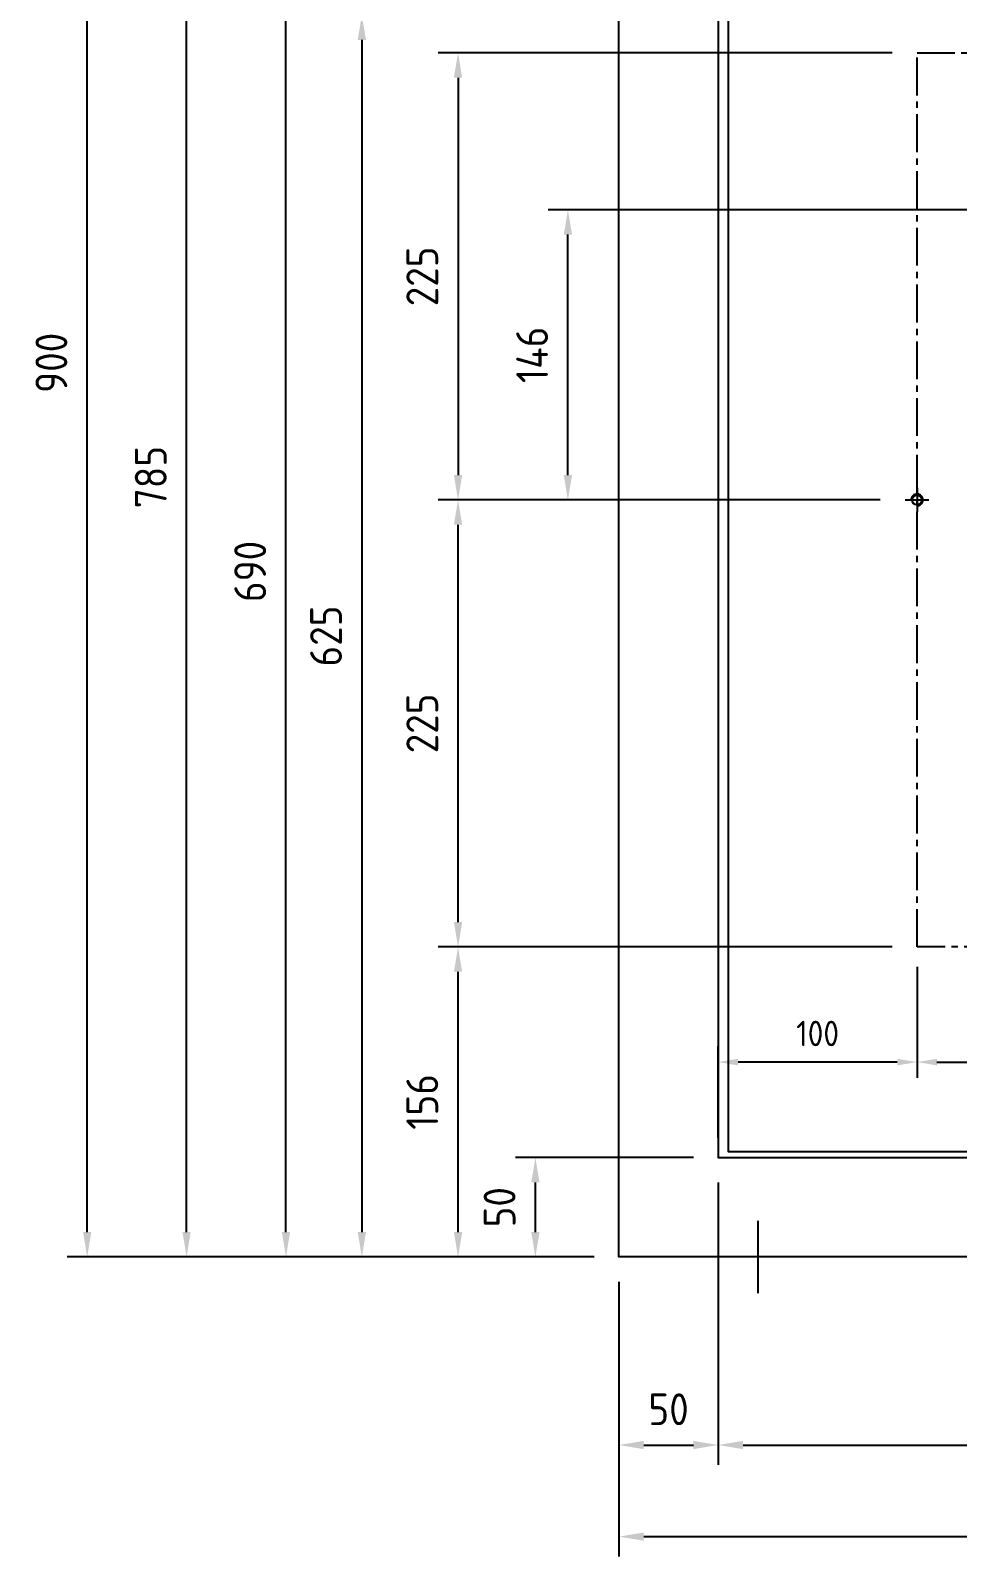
# Model space of a CAD drawing. Header units: millimetres. Extents: x 24815 to 36799, y -9299 to 5469.
# Drawn here: x 27235 to 27701, y 2016 to 2784 of the extents above; entities that cross this region are included whole.
import ezdxf

# ---------------------------------------------------------------- set-up
doc = ezdxf.new("R2010")
doc.units = ezdxf.units.MM
for name, pattern in [('CENTER', [50.8, 31.75, -6.35, 6.35, -6.35]), ('CENTER2', [28.575, 19.05, -3.175, 3.175, -3.175]), ('CENTERX2', [101.6, 63.5, -12.7, 12.7, -12.7])]:
    doc.linetypes.add(name, pattern=pattern)
doc.layers.add('CENTER', color=1, linetype='CENTER')
doc.styles.get("Standard").update_dxf_attribs({"font": 'ISOCP.SHX', "bigfont": 'WHGTXT.SHX'})
doc.dimstyles.new('PS-4', dxfattribs={"dimscale": 4, "dimtxt": 3.2, "dimasz": 2.5, "dimexe": 2, "dimexo": 2.5, "dimgap": 2, "dimtad": 1, "dimtoh": 1, "dimrnd": 0.05, "dimzin": 12, "dimdsep": 46, "dimtxsty": 'Standard', "dimcen": 0, "dimclrt": 2, "dimazin": 3, "dimtfac": 1, "dimtofl": 0, "dimtmove": 0, "dimatfit": 3, "dimfxl": 0, "dimtolj": 1, "dimtzin": 0, "dimarcsym": 0})
doc.dimstyles.new('PS-5', dxfattribs={"dimscale": 5, "dimtxt": 3.2, "dimasz": 2.5, "dimexe": 2, "dimexo": 2.5, "dimgap": 2, "dimtad": 1, "dimtoh": 1, "dimrnd": 0.05, "dimzin": 12, "dimdsep": 46, "dimtxsty": 'Standard', "dimcen": 0, "dimclrt": 2, "dimazin": 3, "dimtfac": 1, "dimtofl": 0, "dimtmove": 0, "dimatfit": 3, "dimfxl": 0, "dimtolj": 1, "dimtzin": 0, "dimarcsym": 0})

# ---------------------------------------------------------------- blocks, each defined once
blk = doc.blocks.new('ARQWA')
blk.add_circle((-6604.16, -8597.57), 2.46)
at = {"color": 3}
blk.add_arc((-6604.16, -8597.57), 3, 280, 190, dxfattribs=at)
at = {"layer": 'CENTER'}
for p, q in [((-6604.16, -8591.57), (-6604.16, -8603.57)), ((-6610.16, -8597.57), (-6598.16, -8597.57))]:
    blk.add_line(p, q, dxfattribs=at)
blk = doc.blocks.new('*D237')
at = {"color": 0, "lineweight": -2}
for p, q in [((27568.6, 2216.31), (27479.1, 2216.31)), ((27489.1, 2178.81), (27489.1, 2203.81)), ((27518.6, 2166.31), (27479.1, 2166.31))]:
    blk.add_line(p, q, dxfattribs=at)
at = {"color": 0}
for points in [[(27487.02, 2203.81), (27491.18, 2203.81), (27489.1, 2216.31)], [(27487.02, 2178.81), (27491.18, 2178.81), (27489.1, 2166.31)]]:
    blk.add_solid(points, dxfattribs=at)
at = {"layer": 'Defpoints', "color": 0}
for p in [(27489.1, 2216.31), (27581.1, 2216.31), (27531.1, 2166.31)]:
    blk.add_point(p, dxfattribs=at)
at = {"color": 2, "insert": (27471.1, 2191.31), "char_height": 16, "attachment_point": 5, "rotation": 90}
blk.add_mtext('\\A1;50', dxfattribs=at)
blk = doc.blocks.new('*D238')
at = {"color": 0, "lineweight": -2}
for p, q in [((27668.6, 2322.31), (27440.2, 2322.31)), ((27450.2, 2178.81), (27450.2, 2309.81)), ((27518.6, 2166.31), (27440.2, 2166.31))]:
    blk.add_line(p, q, dxfattribs=at)
at = {"color": 0}
for points in [[(27448.11, 2309.81), (27452.28, 2309.81), (27450.2, 2322.31)], [(27448.11, 2178.81), (27452.28, 2178.81), (27450.2, 2166.31)]]:
    blk.add_solid(points, dxfattribs=at)
at = {"layer": 'Defpoints', "color": 0}
for p in [(27450.2, 2322.31), (27681.1, 2322.31), (27531.1, 2166.31)]:
    blk.add_point(p, dxfattribs=at)
at = {"color": 2, "insert": (27432.2, 2244.31), "char_height": 16, "attachment_point": 5, "rotation": 90}
blk.add_mtext('\\A1;156', dxfattribs=at)
blk = doc.blocks.new('*D407')
at = {"color": 0, "lineweight": -2}
for p, q in [((27612.6, 2547.31), (27440.2, 2547.31)), ((27450.2, 2334.81), (27450.2, 2534.81)), ((27668.6, 2322.31), (27440.2, 2322.31))]:
    blk.add_line(p, q, dxfattribs=at)
at = {"color": 0}
for points in [[(27448.11, 2534.81), (27452.28, 2534.81), (27450.2, 2547.31)], [(27448.11, 2334.81), (27452.28, 2334.81), (27450.2, 2322.31)]]:
    blk.add_solid(points, dxfattribs=at)
at = {"layer": 'Defpoints', "color": 0}
for p in [(27450.2, 2547.31), (27625.1, 2547.31), (27681.1, 2322.31)]:
    blk.add_point(p, dxfattribs=at)
at = {"color": 2, "insert": (27432.2, 2434.81), "char_height": 16, "attachment_point": 5, "rotation": 90}
blk.add_mtext('\\A1;225', dxfattribs=at)
blk = doc.blocks.new('*D408')
at = {"color": 0, "lineweight": -2}
for p, q in [((27726.37, 2856.31), (27353.63, 2856.31)), ((27363.63, 2178.81), (27363.63, 2843.81)), ((27518.6, 2166.31), (27353.63, 2166.31))]:
    blk.add_line(p, q, dxfattribs=at)
at = {"color": 0}
for points in [[(27361.55, 2843.81), (27365.72, 2843.81), (27363.63, 2856.31)], [(27361.55, 2178.81), (27365.72, 2178.81), (27363.63, 2166.31)]]:
    blk.add_solid(points, dxfattribs=at)
at = {"layer": 'Defpoints', "color": 0}
for p in [(27363.63, 2856.31), (27738.87, 2856.31), (27531.1, 2166.31)]:
    blk.add_point(p, dxfattribs=at)
at = {"color": 2, "insert": (27345.63, 2511.31), "char_height": 16, "attachment_point": 5, "rotation": 90}
blk.add_mtext('\\A1;690', dxfattribs=at)
blk = doc.blocks.new('*D239')
at = {"color": 0, "lineweight": -2}
for p, q in [((27834.09, 2951.31), (27303.63, 2951.31)), ((27313.63, 2178.81), (27313.63, 2938.81)), ((27518.6, 2166.31), (27303.63, 2166.31))]:
    blk.add_line(p, q, dxfattribs=at)
at = {"color": 0}
for points in [[(27311.55, 2938.81), (27315.72, 2938.81), (27313.63, 2951.31)], [(27311.55, 2178.81), (27315.72, 2178.81), (27313.63, 2166.31)]]:
    blk.add_solid(points, dxfattribs=at)
at = {"layer": 'Defpoints', "color": 0}
for p in [(27313.63, 2951.31), (27846.59, 2951.31), (27531.1, 2166.31)]:
    blk.add_point(p, dxfattribs=at)
at = {"color": 2, "insert": (27295.63, 2558.81), "char_height": 16, "attachment_point": 5, "rotation": 90}
blk.add_mtext('\\A1;785', dxfattribs=at)
blk = doc.blocks.new('*D240')
at = {"color": 0, "lineweight": -2}
for p, q in [((27518.6, 3066.31), (27253.63, 3066.31)), ((27263.63, 2178.81), (27263.63, 3053.81)), ((27518.6, 2166.31), (27253.63, 2166.31))]:
    blk.add_line(p, q, dxfattribs=at)
at = {"color": 0}
for points in [[(27261.55, 3053.81), (27265.72, 3053.81), (27263.63, 3066.31)], [(27261.55, 2178.81), (27265.72, 2178.81), (27263.63, 2166.31)]]:
    blk.add_solid(points, dxfattribs=at)
at = {"layer": 'Defpoints', "color": 0}
for p in [(27263.63, 3066.31), (27531.1, 3066.31), (27531.1, 2166.31)]:
    blk.add_point(p, dxfattribs=at)
at = {"color": 2, "insert": (27245.63, 2616.31), "char_height": 16, "attachment_point": 5, "rotation": 90}
blk.add_mtext('\\A1;900', dxfattribs=at)
blk = doc.blocks.new('*D409')
at = {"color": 0, "lineweight": -2}
for p, q in [((27668.6, 2772.31), (27440.2, 2772.31)), ((27450.2, 2759.81), (27450.2, 2559.81)), ((27612.6, 2547.31), (27440.2, 2547.31))]:
    blk.add_line(p, q, dxfattribs=at)
at = {"color": 0}
for points in [[(27448.11, 2759.81), (27452.28, 2759.81), (27450.2, 2772.31)], [(27448.11, 2559.81), (27452.28, 2559.81), (27450.2, 2547.31)]]:
    blk.add_solid(points, dxfattribs=at)
at = {"layer": 'Defpoints', "color": 0}
for p in [(27681.1, 2772.31), (27450.2, 2547.31), (27625.1, 2547.31)]:
    blk.add_point(p, dxfattribs=at)
at = {"color": 2, "insert": (27432.2, 2659.81), "char_height": 16, "attachment_point": 5, "rotation": 90}
blk.add_mtext('\\A1;225', dxfattribs=at)
blk = doc.blocks.new('*D243')
at = {"color": 0, "lineweight": -2}
for p, q in [((27723.6, 2693.31), (27495.46, 2693.31)), ((27505.46, 2559.81), (27505.46, 2680.81)), ((27662.6, 2547.31), (27495.46, 2547.31))]:
    blk.add_line(p, q, dxfattribs=at)
at = {"color": 0}
for points in [[(27503.37, 2680.81), (27507.54, 2680.81), (27505.46, 2693.31)], [(27503.37, 2559.81), (27507.54, 2559.81), (27505.46, 2547.31)]]:
    blk.add_solid(points, dxfattribs=at)
at = {"layer": 'Defpoints', "color": 0}
for p in [(27505.46, 2693.31), (27736.1, 2693.31), (27675.1, 2547.31)]:
    blk.add_point(p, dxfattribs=at)
at = {"color": 2, "insert": (27487.46, 2620.31), "char_height": 16, "attachment_point": 5, "rotation": 90}
blk.add_mtext('\\A1;146', dxfattribs=at)
blk = doc.blocks.new('*D244')
at = {"color": 0, "lineweight": -2}
for p, q in [((27681.1, 2312.31), (27681.1, 2256.37)), ((27581.1, 2226.31), (27581.1, 2272.37)), ((27671.1, 2264.37), (27591.1, 2264.37))]:
    blk.add_line(p, q, dxfattribs=at)
at = {"color": 0}
for points in [[(27591.1, 2266.03), (27591.1, 2262.7), (27581.1, 2264.37)], [(27671.1, 2266.03), (27671.1, 2262.7), (27681.1, 2264.37)]]:
    blk.add_solid(points, dxfattribs=at)
at = {"layer": 'Defpoints', "color": 0}
for p in [(27681.1, 2322.31), (27581.1, 2264.37), (27581.1, 2216.31)]:
    blk.add_point(p, dxfattribs=at)
at = {"color": 2, "insert": (27631.1, 2278.77), "char_height": 12.8, "attachment_point": 5}
blk.add_mtext('\\A1;100', dxfattribs=at)
blk = doc.blocks.new('*D245')
at = {"color": 0, "lineweight": -2}
for p, q in [((27681.1, 2312.31), (27681.1, 2256.37)), ((27756.1, 2306.31), (27756.1, 2256.37)), ((27691.1, 2264.37), (27746.1, 2264.37))]:
    blk.add_line(p, q, dxfattribs=at)
at = {"color": 0}
for points in [[(27691.1, 2266.03), (27691.1, 2262.7), (27681.1, 2264.37)], [(27746.1, 2266.03), (27746.1, 2262.7), (27756.1, 2264.37)]]:
    blk.add_solid(points, dxfattribs=at)
at = {"layer": 'Defpoints', "color": 0}
for p in [(27681.1, 2322.31), (27756.1, 2316.31), (27756.1, 2264.37)]:
    blk.add_point(p, dxfattribs=at)
at = {"color": 2, "insert": (27718.6, 2278.77), "char_height": 12.8, "attachment_point": 5}
blk.add_mtext('\\A1;75', dxfattribs=at)
blk = doc.blocks.new('*D249')
at = {"color": 0, "lineweight": -2}
for p, q in [((27581.1, 2203.81), (27581.1, 2061.63)), ((27531.1, 2153.81), (27531.1, 2061.63)), ((27543.6, 2071.63), (27568.6, 2071.63))]:
    blk.add_line(p, q, dxfattribs=at)
at = {"color": 0}
for points in [[(27543.6, 2073.72), (27543.6, 2069.55), (27531.1, 2071.63)], [(27568.6, 2073.72), (27568.6, 2069.55), (27581.1, 2071.63)]]:
    blk.add_solid(points, dxfattribs=at)
at = {"layer": 'Defpoints', "color": 0}
for p in [(27581.1, 2216.31), (27531.1, 2166.31), (27581.1, 2071.63)]:
    blk.add_point(p, dxfattribs=at)
at = {"color": 2, "insert": (27556.1, 2089.63), "char_height": 16, "attachment_point": 5}
blk.add_mtext('\\A1;50', dxfattribs=at)
blk = doc.blocks.new('*D250')
at = {"color": 0, "lineweight": -2}
for p, q in [((27581.1, 2203.81), (27581.1, 2061.63)), ((28281.1, 2203.81), (28281.1, 2061.63)), ((27593.6, 2071.63), (28268.6, 2071.63))]:
    blk.add_line(p, q, dxfattribs=at)
at = {"color": 0}
for points in [[(27593.6, 2073.72), (27593.6, 2069.55), (27581.1, 2071.63)], [(28268.6, 2073.72), (28268.6, 2069.55), (28281.1, 2071.63)]]:
    blk.add_solid(points, dxfattribs=at)
at = {"layer": 'Defpoints', "color": 0}
for p in [(27581.1, 2216.31), (28281.1, 2216.31), (28281.1, 2071.63)]:
    blk.add_point(p, dxfattribs=at)
at = {"color": 2, "insert": (27931.1, 2089.63), "char_height": 16, "attachment_point": 5}
blk.add_mtext('\\A1;700', dxfattribs=at)
blk = doc.blocks.new('*D251')
at = {"color": 0, "lineweight": -2}
for p, q in [((27531.1, 2153.81), (27531.1, 2015.54)), ((28331.1, 2153.81), (28331.1, 2015.54)), ((27543.6, 2025.54), (28318.6, 2025.54))]:
    blk.add_line(p, q, dxfattribs=at)
at = {"color": 0}
for points in [[(27543.6, 2027.62), (27543.6, 2023.46), (27531.1, 2025.54)], [(28318.6, 2027.62), (28318.6, 2023.46), (28331.1, 2025.54)]]:
    blk.add_solid(points, dxfattribs=at)
at = {"layer": 'Defpoints', "color": 0}
for p in [(27531.1, 2166.31), (28331.1, 2166.31), (28331.1, 2025.54)]:
    blk.add_point(p, dxfattribs=at)
at = {"color": 2, "insert": (27931.1, 2043.54), "char_height": 16, "attachment_point": 5}
blk.add_mtext('\\A1;800', dxfattribs=at)
blk = doc.blocks.new('*D264')
at = {"color": 0, "lineweight": -2}
for p, q in [((27740.8, 2791.31), (27391.79, 2791.31)), ((27401.79, 2778.81), (27401.79, 2178.81)), ((27518.6, 2166.31), (27391.79, 2166.31))]:
    blk.add_line(p, q, dxfattribs=at)
at = {"color": 0}
for points in [[(27399.71, 2778.81), (27403.88, 2778.81), (27401.79, 2791.31)], [(27399.71, 2178.81), (27403.88, 2178.81), (27401.79, 2166.31)]]:
    blk.add_solid(points, dxfattribs=at)
at = {"layer": 'Defpoints', "color": 0}
for p in [(27753.3, 2791.31), (27401.79, 2166.31), (27531.1, 2166.31)]:
    blk.add_point(p, dxfattribs=at)
at = {"color": 2, "insert": (27383.79, 2478.81), "char_height": 16, "attachment_point": 5, "rotation": 90}
blk.add_mtext('\\A1;625', dxfattribs=at)

msp = doc.modelspace()

# ---------------------------------------------------------------- linework, layer by layer
at = {"color": 1, "linetype": 'CENTERX2'}
msp.add_line((27601.099, 2148.072), (27601.099, 2184.543), dxfattribs=at)
at = {"color": 3}
for points in [[(27531.099, 3066.308), (28331.099, 3066.308), (28331.099, 2166.308), (27531.099, 2166.308)], [(28281.099, 3016.308), (27581.099, 3016.308), (27581.099, 2216.308), (28281.099, 2216.308)], [(28278.099, 3013.308), (27586.099, 3013.308), (27586.099, 2219.308), (28278.099, 2219.308)]]:
    msp.add_lwpolyline(points, close=True, dxfattribs=at)
at = {"color": 1, "linetype": 'CENTER2'}
msp.add_lwpolyline([(28181.099, 2322.308), (27681.099, 2322.308), (27681.099, 2772.308), (28181.099, 2772.308)], close=True, dxfattribs=at)

# ---------------------------------------------------------------- block references
msp.add_blockref('ARQWA', (34285.264, 11144.877))

# ---------------------------------------------------------------- dimensions: what is measured, and where the dimension line sits
for base, p1, p2, picture, middle in [((27263.634, 3066.308), (27531.099, 2166.308), (27531.099, 3066.308), '*D240', (27245.634, 2616.308)), ((27313.634, 2951.308), (27531.099, 2166.308), (27846.59, 2951.308), '*D239', (27295.634, 2558.808)), ((27363.634, 2856.308), (27531.099, 2166.308), (27738.867, 2856.308), '*D408', (27345.634, 2511.308)), ((27401.794, 2166.308), (27753.297, 2791.308), (27531.099, 2166.308), '*D264', (27383.792, 2478.808)), ((27450.197, 2547.308), (27681.099, 2772.308), (27625.099, 2547.308), '*D409', (27432.196, 2659.808)), ((27505.456, 2693.308), (27675.099, 2547.308), (27736.099, 2693.308), '*D243', (27487.456, 2620.308)), ((27450.197, 2547.308), (27681.099, 2322.308), (27625.099, 2547.308), '*D407', (27432.196, 2434.808)), ((27450.197, 2322.308), (27531.099, 2166.308), (27681.099, 2322.308), '*D238', (27432.197, 2244.308)), ((27489.099, 2216.308), (27531.099, 2166.308), (27581.099, 2216.308), '*D237', (27471.099, 2191.308))]:
    dim = msp.add_linear_dim(base=base, p1=p1, p2=p2, angle=90, dimstyle='PS-5')
    dim.commit()
    dim.dimension.update_dxf_attribs({"geometry": picture, "text_midpoint": middle})
for base, p1, p2, dimstyle, picture, middle in [((27581.099, 2264.367), (27681.099, 2322.308), (27581.099, 2216.308), 'PS-4', '*D244', (27631.099, 2278.767)), ((27756.099, 2264.367), (27681.099, 2322.308), (27756.099, 2316.308), 'PS-4', '*D245', (27718.599, 2278.767)), ((27581.099, 2071.633), (27531.099, 2166.308), (27581.099, 2216.308), 'PS-5', '*D249', (27556.099, 2089.633)), ((28281.099, 2071.633), (27581.099, 2216.308), (28281.099, 2216.308), 'PS-5', '*D250', (27931.099, 2089.633)), ((28331.099, 2025.538), (27531.099, 2166.308), (28331.099, 2166.308), 'PS-5', '*D251', (27931.099, 2043.538))]:
    dim = msp.add_linear_dim(base=base, p1=p1, p2=p2, dimstyle=dimstyle)
    dim.commit()
    dim.dimension.update_dxf_attribs({"geometry": picture, "text_midpoint": middle})

doc.saveas('drawing.dxf')
